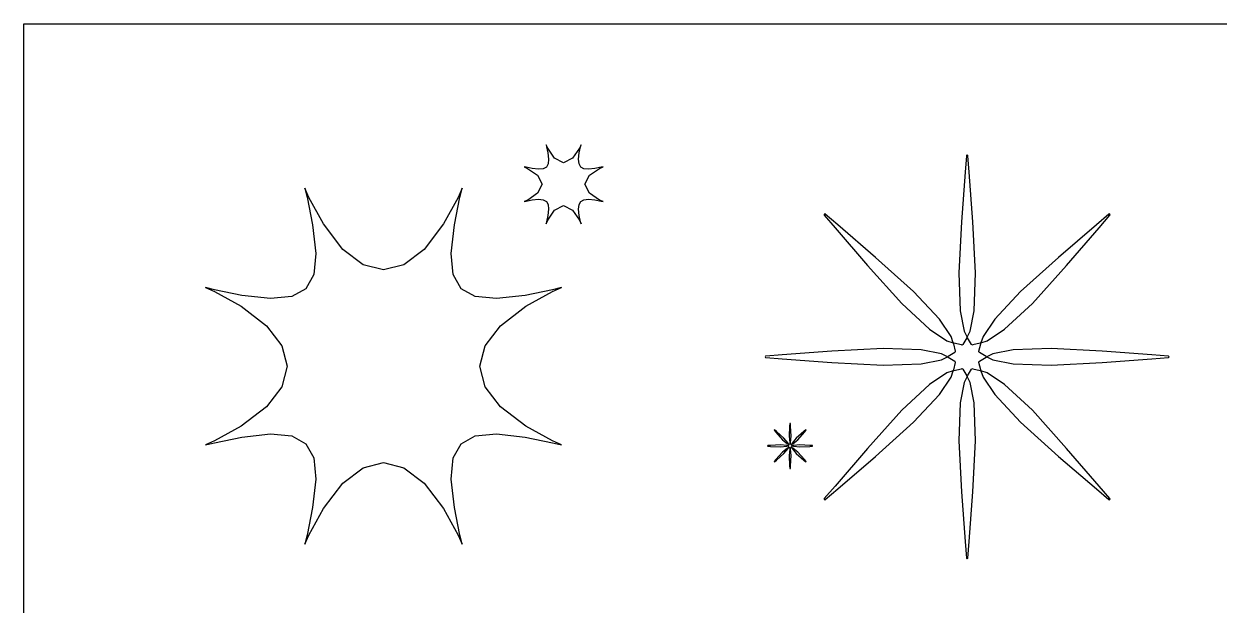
# Model space of a CAD drawing. Extents: x 0 to 265, y 0 to 176.
# Drawn here: x 0 to 132.3, y 112 to 176.4 of the extents above; entities that cross this region are included whole.
import ezdxf

# ---------------------------------------------------------------- set-up
doc = ezdxf.new("R2010")
doc.units = 0
doc.layers.get('0').update_dxf_attribs({"linetype": 'CONTINUOUS'})

msp = doc.modelspace()

# ---------------------------------------------------------------- linework, layer by layer
at = {"color": 7}
for p, q in [((0, 0), (0, 176.389)), ((0, 176.389), (264.583, 176.389))]:
    msp.add_line(p, q, dxfattribs=at)
at = {"color": 0}
for p, q in [((57.9769, 162.609), (57.8005, 163.008)), ((57.8005, 163.008), (57.8541, 162.786)), ((57.8541, 162.786), (57.9935, 162.11)), ((61.4743, 162.11), (61.6133, 162.786)), ((61.6687, 163.008), (61.4909, 162.607)), ((61.6133, 162.786), (61.6687, 163.008)), ((58.7361, 161.505), (57.9769, 162.609)), ((57.9935, 162.11), (58.0718, 161.407)), ((58.0718, 161.407), (58.021, 160.889)), ((59.7337, 161.003), (58.7361, 161.505)), ((60.7314, 161.505), (59.7337, 161.003)), ((61.4909, 162.607), (60.7314, 161.505)), ((61.3957, 161.407), (61.4743, 162.11)), ((61.4468, 160.889), (61.3957, 161.407)), ((104.316, 161.794), (104.182, 159.964)), ((104.317, 161.815), (104.316, 161.794)), ((104.399, 161.871), (104.317, 161.815)), ((104.481, 161.815), (104.399, 161.871)), ((104.483, 161.794), (104.481, 161.815)), ((104.617, 159.964), (104.483, 161.794)), ((55.5805, 160.512), (55.3586, 160.566)), ((55.3586, 160.566), (55.7583, 160.39)), ((56.2571, 160.373), (55.5805, 160.512)), ((55.7583, 160.39), (56.8621, 159.631)), ((56.9599, 160.295), (56.2571, 160.373)), ((57.4795, 160.346), (56.9599, 160.295)), ((57.828, 160.539), (57.4795, 160.346)), ((58.021, 160.889), (57.828, 160.539)), ((61.6398, 160.539), (61.4468, 160.889)), ((61.9883, 160.346), (61.6398, 160.539)), ((62.508, 160.295), (61.9883, 160.346)), ((63.2107, 160.373), (62.508, 160.295)), ((62.6057, 159.631), (63.7095, 160.39)), ((63.8874, 160.512), (63.2107, 160.373)), ((63.7095, 160.39), (64.1103, 160.566)), ((64.1103, 160.566), (63.8874, 160.512)), ((56.8621, 159.631), (57.3634, 158.633)), ((62.1041, 158.633), (62.6057, 159.631)), ((104.182, 159.964), (103.772, 154.471)), ((105.026, 154.471), (104.617, 159.964)), ((31.5391, 157.172), (31.0899, 158.188)), ((31.0899, 158.188), (31.3366, 157.183)), ((48.5165, 158.188), (48.0674, 157.171)), ((48.2685, 157.182), (48.5165, 158.188)), ((56.8621, 157.637), (55.7597, 156.877)), ((57.3634, 158.633), (56.8621, 157.637)), ((62.6057, 157.637), (62.1041, 158.633)), ((63.7081, 156.877), (62.6057, 157.637)), ((31.3366, 157.183), (31.9609, 154.135)), ((33.1487, 154.236), (31.5391, 157.172)), ((48.0674, 157.171), (46.4566, 154.236)), ((47.6444, 154.135), (48.2685, 157.182)), ((55.7597, 156.877), (55.3586, 156.7)), ((55.3586, 156.7), (55.5805, 156.755)), ((55.5805, 156.755), (56.2571, 156.894)), ((56.2571, 156.894), (56.9599, 156.972)), ((56.9599, 156.972), (57.4795, 156.921)), ((57.4795, 156.921), (57.828, 156.729)), ((57.828, 156.729), (58.021, 156.378)), ((58.021, 156.378), (58.0718, 155.86)), ((58.7361, 155.762), (59.7337, 156.263)), ((59.7337, 156.263), (60.7314, 155.762)), ((61.3957, 155.86), (61.4468, 156.378)), ((61.4468, 156.378), (61.6398, 156.729)), ((61.6398, 156.729), (61.9883, 156.921)), ((61.9883, 156.921), (62.508, 156.972)), ((62.508, 156.972), (63.2107, 156.894)), ((63.2107, 156.894), (63.8874, 156.755)), ((64.1103, 156.7), (63.7081, 156.877)), ((63.8874, 156.755), (64.1103, 156.7)), ((57.9935, 155.157), (57.8541, 154.481)), ((57.9769, 154.658), (58.7361, 155.762)), ((58.0718, 155.86), (57.9935, 155.157)), ((60.7314, 155.762), (61.4909, 154.658)), ((61.4743, 155.157), (61.3957, 155.86)), ((61.6133, 154.481), (61.4743, 155.157)), ((88.5885, 155.323), (88.5705, 155.225)), ((88.5705, 155.225), (88.5843, 155.208)), ((88.5843, 155.208), (89.7834, 153.819)), ((88.6866, 155.339), (88.5885, 155.323)), ((88.7028, 155.326), (88.6866, 155.339)), ((90.092, 154.127), (88.7028, 155.326)), ((120.096, 155.326), (118.705, 154.127)), ((119.013, 153.819), (120.213, 155.208)), ((120.111, 155.339), (120.096, 155.326)), ((120.208, 155.323), (120.111, 155.339)), ((120.226, 155.225), (120.208, 155.323)), ((120.213, 155.208), (120.226, 155.225)), ((31.9609, 154.135), (32.3136, 150.969)), ((35.3095, 151.412), (33.1487, 154.236)), ((46.4566, 154.236), (44.2958, 151.412)), ((47.2916, 150.969), (47.6444, 154.135)), ((57.8005, 154.258), (57.9769, 154.658)), ((57.8541, 154.481), (57.8005, 154.258)), ((61.4909, 154.658), (61.6687, 154.258)), ((61.6687, 154.258), (61.6133, 154.481)), ((89.7834, 153.819), (93.3785, 149.647)), ((94.2647, 150.533), (90.092, 154.127)), ((103.772, 154.471), (103.475, 148.809)), ((105.322, 148.809), (105.026, 154.471)), ((118.705, 154.127), (114.533, 150.533)), ((115.419, 149.647), (119.013, 153.819)), ((32.3136, 150.969), (32.0862, 148.632)), ((37.5391, 149.717), (35.3095, 151.412)), ((44.2958, 151.412), (42.0659, 149.717)), ((47.5188, 148.632), (47.2916, 150.969)), ((39.8032, 149.152), (37.5391, 149.717)), ((42.0659, 149.717), (39.8032, 149.152)), ((93.3785, 149.647), (97.1723, 145.434)), ((98.4772, 146.739), (94.2647, 150.533)), ((114.533, 150.533), (110.319, 146.739)), ((111.625, 145.434), (115.419, 149.647)), ((32.0862, 148.632), (31.2167, 147.059)), ((48.3884, 147.059), (47.5188, 148.632)), ((103.475, 148.809), (103.619, 144.613)), ((105.178, 144.613), (105.322, 148.809)), ((21.0909, 146.939), (20.0863, 147.186)), ((20.0863, 147.186), (21.1033, 146.736)), ((24.1391, 146.315), (21.0909, 146.939)), ((31.2167, 147.059), (29.643, 146.189)), ((49.9622, 146.189), (48.3884, 147.059)), ((58.5128, 146.939), (55.4648, 146.315)), ((58.5018, 146.736), (59.5189, 147.186)), ((59.5189, 147.186), (58.5128, 146.939)), ((21.1033, 146.736), (24.0399, 145.127)), ((27.3044, 145.962), (24.1391, 146.315)), ((29.643, 146.189), (27.3044, 145.962)), ((52.2993, 145.962), (49.9622, 146.189)), ((55.4648, 146.315), (52.2993, 145.962)), ((55.5653, 145.127), (58.5018, 146.736)), ((101.344, 143.67), (98.4772, 146.739)), ((110.319, 146.739), (107.454, 143.67)), ((24.0399, 145.127), (26.8635, 142.966)), ((52.7417, 142.966), (55.5653, 145.127)), ((97.1723, 145.434), (100.241, 142.568)), ((103.619, 144.613), (104.069, 142.353)), ((104.727, 142.351), (105.178, 144.613)), ((108.555, 142.568), (111.625, 145.434)), ((26.8635, 142.966), (28.5585, 140.736)), ((51.0466, 140.736), (52.7417, 142.966)), ((102.624, 141.752), (101.344, 143.67)), ((107.454, 143.67), (106.174, 141.752)), ((100.241, 142.568), (102.16, 141.288)), ((102.862, 141.049), (102.624, 141.752)), ((104.359, 141.607), (103.91, 140.884)), ((104.069, 142.353), (104.399, 141.686)), ((104.399, 141.686), (104.359, 141.607)), ((104.399, 141.686), (104.727, 142.351)), ((104.437, 141.607), (104.399, 141.686)), ((104.889, 140.884), (104.437, 141.607)), ((106.174, 141.752), (105.935, 141.049)), ((106.638, 141.288), (108.555, 142.568)), ((28.5585, 140.736), (29.1235, 138.472)), ((50.4818, 138.472), (51.0466, 140.736)), ((95.1025, 140.436), (89.4401, 140.14)), ((99.2988, 140.293), (95.1025, 140.436)), ((101.559, 139.842), (99.2988, 140.293)), ((102.16, 141.288), (102.862, 141.049)), ((102.945, 141.022), (102.862, 141.049)), ((102.862, 141.049), (102.89, 140.965)), ((102.89, 140.965), (103.083, 140.135)), ((103.776, 140.829), (102.945, 141.022)), ((103.858, 140.818), (103.776, 140.829)), ((103.91, 140.884), (103.858, 140.818)), ((104.94, 140.818), (104.889, 140.884)), ((105.022, 140.829), (104.94, 140.818)), ((105.851, 141.022), (105.022, 140.829)), ((105.715, 140.135), (105.906, 140.965)), ((105.935, 141.049), (105.851, 141.022)), ((105.906, 140.965), (105.935, 141.049)), ((105.935, 141.049), (106.638, 141.288)), ((109.499, 140.293), (107.237, 139.84)), ((113.695, 140.436), (109.499, 140.293)), ((119.357, 140.14), (113.695, 140.436)), ((82.0967, 139.594), (82.0402, 139.513)), ((82.0402, 139.513), (82.0967, 139.43)), ((82.1171, 139.595), (82.0967, 139.594)), ((82.0967, 139.43), (82.1171, 139.428)), ((83.9474, 139.729), (82.1171, 139.595)), ((82.1171, 139.428), (83.9474, 139.295)), ((89.4401, 140.14), (83.9474, 139.729)), ((83.9474, 139.295), (89.4401, 138.885)), ((99.2988, 138.734), (101.56, 139.185)), ((102.225, 139.513), (101.559, 139.842)), ((101.56, 139.185), (102.225, 139.513)), ((102.304, 139.553), (102.225, 139.513)), ((102.225, 139.513), (102.304, 139.474)), ((103.028, 140.002), (102.304, 139.553)), ((102.304, 139.474), (103.028, 139.022)), ((103.094, 140.053), (103.028, 140.002)), ((103.028, 139.022), (103.094, 138.971)), ((103.083, 140.135), (103.094, 140.053)), ((103.094, 138.971), (103.083, 138.89)), ((105.705, 140.053), (105.715, 140.135)), ((105.77, 140.002), (105.705, 140.053)), ((105.705, 138.971), (105.77, 139.022)), ((105.715, 138.89), (105.705, 138.971)), ((106.492, 139.553), (105.77, 140.002)), ((105.77, 139.022), (106.492, 139.474)), ((106.572, 139.513), (106.492, 139.553)), ((106.492, 139.474), (106.572, 139.513)), ((107.237, 139.84), (106.572, 139.513)), ((106.572, 139.513), (107.237, 139.185)), ((107.237, 139.185), (109.499, 138.734)), ((124.849, 139.729), (119.357, 140.14)), ((119.357, 138.885), (124.849, 139.295)), ((126.68, 139.595), (124.849, 139.729)), ((124.849, 139.295), (126.68, 139.428)), ((126.699, 139.595), (126.68, 139.595)), ((126.68, 139.428), (126.701, 139.43)), ((126.758, 139.513), (126.699, 139.595)), ((126.701, 139.43), (126.758, 139.513)), ((29.1235, 138.472), (28.5585, 136.209)), ((51.0466, 136.209), (50.4818, 138.472)), ((89.4401, 138.885), (95.1025, 138.589)), ((95.1025, 138.589), (99.2988, 138.734)), ((102.16, 137.736), (100.241, 136.458)), ((102.862, 137.975), (102.16, 137.736)), ((102.624, 137.272), (102.862, 137.975)), ((102.89, 138.059), (102.862, 137.975)), ((102.862, 137.975), (102.945, 138.003)), ((103.083, 138.89), (102.89, 138.059)), ((102.945, 138.003), (103.776, 138.196)), ((103.776, 138.196), (103.858, 138.206)), ((103.858, 138.206), (103.91, 138.141)), ((103.91, 138.141), (104.359, 137.419)), ((104.437, 137.419), (104.889, 138.141)), ((104.889, 138.141), (104.94, 138.206)), ((104.94, 138.206), (105.022, 138.196)), ((105.022, 138.196), (105.851, 138.003)), ((105.906, 138.059), (105.715, 138.89)), ((105.851, 138.003), (105.935, 137.975)), ((105.935, 137.975), (105.906, 138.059)), ((106.637, 137.736), (105.935, 137.975)), ((105.935, 137.975), (106.174, 137.273)), ((108.555, 136.458), (106.637, 137.736)), ((109.499, 138.734), (113.695, 138.589)), ((113.695, 138.589), (119.357, 138.885)), ((100.241, 136.458), (97.1723, 133.593)), ((101.344, 135.355), (102.624, 137.272)), ((104.071, 136.674), (103.619, 134.413)), ((104.399, 137.34), (104.071, 136.674)), ((104.359, 137.419), (104.399, 137.34)), ((104.399, 137.34), (104.437, 137.419)), ((104.727, 136.674), (104.399, 137.34)), ((105.178, 134.413), (104.727, 136.674)), ((106.174, 137.273), (107.454, 135.355)), ((111.625, 133.593), (108.555, 136.458)), ((28.5585, 136.209), (26.8635, 133.98)), ((52.7417, 133.98), (51.0466, 136.209)), ((98.4772, 132.286), (101.344, 135.355)), ((107.454, 135.355), (110.319, 132.286)), ((26.8635, 133.98), (24.0399, 131.819)), ((55.5653, 131.819), (52.7417, 133.98)), ((103.619, 134.413), (103.475, 130.216)), ((105.322, 130.216), (105.178, 134.413)), ((97.1723, 133.593), (93.3785, 129.378)), ((115.419, 129.378), (111.625, 133.593)), ((24.0399, 131.819), (21.1033, 130.208)), ((24.1391, 130.631), (27.3044, 130.984)), ((27.3044, 130.984), (29.643, 130.756)), ((49.9622, 130.756), (52.2993, 130.984)), ((52.2993, 130.984), (55.4648, 130.631)), ((58.5018, 130.21), (55.5653, 131.819)), ((83.0749, 131.428), (83.0294, 131.382)), ((83.0294, 131.382), (83.0308, 131.381)), ((83.0308, 131.381), (83.2224, 131.157)), ((83.0763, 131.426), (83.0749, 131.428)), ((83.2997, 131.235), (83.0763, 131.426)), ((83.2224, 131.157), (83.9668, 130.328)), ((84.1294, 130.491), (83.2997, 131.235)), ((84.7549, 131.838), (84.6942, 130.724)), ((84.7771, 132.132), (84.7549, 131.838)), ((84.8416, 132.133), (84.7771, 132.133)), ((84.7771, 132.133), (84.7771, 132.132)), ((84.8416, 132.132), (84.8416, 132.133)), ((84.8639, 131.838), (84.8416, 132.132)), ((84.9242, 130.724), (84.8639, 131.838)), ((86.3177, 131.235), (85.4879, 130.491)), ((85.6506, 130.328), (86.3946, 131.157)), ((86.542, 131.426), (86.3177, 131.235)), ((86.3946, 131.157), (86.5875, 131.381)), ((86.5875, 131.382), (86.542, 131.428)), ((86.542, 131.428), (86.542, 131.426)), ((86.5875, 131.381), (86.5875, 131.382)), ((94.2647, 128.492), (98.4772, 132.286)), ((110.319, 132.286), (114.533, 128.492)), ((21.1033, 130.208), (20.0863, 129.759)), ((20.0863, 129.759), (21.0923, 130.007)), ((21.0923, 130.007), (24.1391, 130.631)), ((29.643, 130.756), (31.2167, 129.887)), ((31.2167, 129.887), (32.0862, 128.313)), ((47.5188, 128.313), (48.3884, 129.887)), ((48.3884, 129.887), (49.9622, 130.756)), ((55.4648, 130.631), (58.5114, 130.007)), ((59.5189, 129.759), (58.5018, 130.21)), ((58.5114, 130.007), (59.5189, 129.759)), ((82.3253, 129.68), (82.3239, 129.615)), ((82.3267, 129.68), (82.3253, 129.68)), ((82.6202, 129.702), (82.3267, 129.68)), ((83.7336, 129.764), (82.6202, 129.702)), ((84.4405, 129.693), (83.7336, 129.764)), ((83.9668, 130.328), (84.5164, 129.877)), ((84.5799, 129.941), (84.1294, 130.491)), ((84.5316, 129.649), (84.4405, 129.693)), ((84.4405, 129.605), (84.5316, 129.649)), ((84.5164, 129.877), (84.613, 129.844)), ((84.5414, 129.654), (84.5316, 129.649)), ((84.5316, 129.649), (84.5414, 129.644)), ((84.6321, 129.712), (84.5414, 129.654)), ((84.613, 129.844), (84.5799, 129.941)), ((84.6226, 129.842), (84.613, 129.844)), ((84.613, 129.844), (84.6155, 129.835)), ((84.6155, 129.835), (84.6391, 129.728)), ((84.7288, 129.818), (84.6226, 129.842)), ((84.6406, 129.717), (84.6321, 129.712)), ((84.6391, 129.728), (84.6406, 129.717)), ((84.6942, 130.724), (84.7658, 130.017)), ((84.7397, 129.817), (84.7288, 129.818)), ((84.7453, 129.825), (84.7397, 129.817)), ((84.8046, 129.916), (84.7453, 129.825)), ((84.7658, 130.017), (84.8099, 129.926)), ((84.8099, 129.926), (84.8046, 129.916)), ((84.8099, 129.926), (84.854, 130.017)), ((84.8141, 129.916), (84.8099, 129.926)), ((84.872, 129.825), (84.8141, 129.916)), ((84.854, 130.017), (84.9242, 130.724)), ((84.879, 129.817), (84.872, 129.825)), ((84.8886, 129.818), (84.879, 129.817)), ((84.9947, 129.842), (84.8886, 129.818)), ((84.9782, 129.717), (84.9796, 129.728)), ((84.9863, 129.712), (84.9782, 129.717)), ((84.9796, 129.728), (85.0015, 129.835)), ((85.0759, 129.654), (84.9863, 129.712)), ((85.0057, 129.844), (84.9947, 129.842)), ((85.0015, 129.835), (85.0057, 129.844)), ((85.0388, 129.941), (85.0057, 129.844)), ((85.0057, 129.844), (85.1006, 129.877)), ((85.4879, 130.491), (85.0388, 129.941)), ((85.0868, 129.649), (85.0759, 129.654)), ((85.0759, 129.644), (85.0868, 129.649)), ((85.1778, 129.693), (85.0868, 129.649)), ((85.0868, 129.649), (85.1778, 129.605)), ((85.1006, 129.877), (85.6506, 130.328)), ((85.8834, 129.764), (85.1778, 129.693)), ((86.9968, 129.702), (85.8834, 129.764)), ((87.2917, 129.68), (86.9968, 129.702)), ((87.2931, 129.68), (87.2917, 129.68)), ((87.2931, 129.615), (87.2931, 129.68)), ((103.475, 130.216), (103.772, 124.554)), ((105.026, 124.554), (105.322, 130.216)), ((82.3239, 129.615), (82.3267, 129.615)), ((82.3267, 129.615), (82.6202, 129.594)), ((82.6202, 129.594), (83.7336, 129.533)), ((83.9668, 128.971), (83.2224, 128.139)), ((83.2997, 128.063), (84.1294, 128.807)), ((83.7336, 129.533), (84.4405, 129.605)), ((84.5164, 129.418), (83.9668, 128.971)), ((84.1294, 128.807), (84.5799, 129.357)), ((84.613, 129.451), (84.5164, 129.418)), ((84.5414, 129.644), (84.6321, 129.585)), ((84.5799, 129.357), (84.613, 129.451)), ((84.6155, 129.462), (84.613, 129.451)), ((84.613, 129.451), (84.6226, 129.456)), ((84.6391, 129.569), (84.6155, 129.462)), ((84.6226, 129.456), (84.7288, 129.479)), ((84.6321, 129.585), (84.6406, 129.578)), ((84.6406, 129.578), (84.6391, 129.569)), ((84.7658, 129.281), (84.6942, 128.574)), ((84.6942, 128.574), (84.7549, 127.46)), ((84.7288, 129.479), (84.7397, 129.479)), ((84.7397, 129.479), (84.7453, 129.472)), ((84.7453, 129.472), (84.8046, 129.383)), ((84.8099, 129.372), (84.7658, 129.281)), ((84.8046, 129.383), (84.8099, 129.372)), ((84.8099, 129.372), (84.8141, 129.383)), ((84.854, 129.281), (84.8099, 129.372)), ((84.8141, 129.383), (84.872, 129.472)), ((84.9242, 128.574), (84.854, 129.281)), ((84.8639, 127.46), (84.9242, 128.574)), ((84.872, 129.472), (84.879, 129.479)), ((84.879, 129.479), (84.8886, 129.479)), ((84.8886, 129.479), (84.9947, 129.456)), ((84.9782, 129.578), (84.9863, 129.585)), ((84.9796, 129.569), (84.9782, 129.578)), ((85.0015, 129.462), (84.9796, 129.569)), ((84.9863, 129.585), (85.0759, 129.644)), ((84.9947, 129.456), (85.0057, 129.451)), ((85.0057, 129.451), (85.0015, 129.462)), ((85.1006, 129.418), (85.0057, 129.451)), ((85.0057, 129.451), (85.0388, 129.357)), ((85.0388, 129.357), (85.4879, 128.807)), ((85.6506, 128.971), (85.1006, 129.418)), ((85.1778, 129.605), (85.8834, 129.533)), ((85.4879, 128.807), (86.3177, 128.063)), ((86.3946, 128.139), (85.6506, 128.971)), ((85.8834, 129.533), (86.9968, 129.594)), ((86.9968, 129.594), (87.2917, 129.615)), ((87.2917, 129.615), (87.2931, 129.615)), ((93.3785, 129.378), (89.7834, 125.206)), ((90.092, 124.899), (94.2647, 128.492)), ((114.533, 128.492), (118.705, 124.899)), ((119.013, 125.206), (115.419, 129.378)), ((32.0862, 128.313), (32.3136, 125.976)), ((35.3095, 125.534), (37.5391, 127.229)), ((37.5391, 127.229), (39.8032, 127.794)), ((39.8032, 127.794), (42.0659, 127.229)), ((42.0659, 127.229), (44.2958, 125.534)), ((47.2916, 125.976), (47.5188, 128.313)), ((83.0308, 127.915), (83.0294, 127.915)), ((83.0294, 127.915), (83.0749, 127.87)), ((83.2224, 128.139), (83.0308, 127.915)), ((83.0749, 127.87), (83.0763, 127.87)), ((83.0763, 127.87), (83.2997, 128.063)), ((84.7549, 127.46), (84.7771, 127.165)), ((84.7771, 127.165), (84.7771, 127.165)), ((84.7771, 127.165), (84.8416, 127.165)), ((84.8416, 127.165), (84.8639, 127.46)), ((84.8416, 127.165), (84.8416, 127.165)), ((86.3177, 128.063), (86.542, 127.87)), ((86.5875, 127.915), (86.3946, 128.139)), ((86.542, 127.87), (86.5875, 127.915)), ((86.542, 127.87), (86.542, 127.87)), ((86.5875, 127.915), (86.5875, 127.915)), ((32.3136, 125.976), (31.9609, 122.811)), ((47.6444, 122.811), (47.2916, 125.976)), ((33.1487, 122.71), (35.3095, 125.534)), ((44.2958, 125.534), (46.4566, 122.71)), ((89.7834, 125.206), (88.5843, 123.815)), ((88.7028, 123.698), (90.092, 124.899)), ((103.772, 124.554), (104.182, 119.063)), ((104.617, 119.063), (105.026, 124.554)), ((118.705, 124.899), (120.096, 123.698)), ((120.213, 123.815), (119.013, 125.206)), ((88.5843, 123.815), (88.5705, 123.8)), ((88.5705, 123.8), (88.5885, 123.704)), ((88.5885, 123.704), (88.6866, 123.686)), ((88.6866, 123.686), (88.7028, 123.698)), ((120.096, 123.698), (120.11, 123.686)), ((120.11, 123.686), (120.208, 123.704)), ((120.208, 123.704), (120.226, 123.802)), ((120.226, 123.802), (120.213, 123.815)), ((31.9609, 122.811), (31.3366, 119.762)), ((31.5391, 119.774), (33.1487, 122.71)), ((46.4566, 122.71), (48.066, 119.774)), ((48.2685, 119.764), (47.6444, 122.811)), ((31.0899, 118.757), (31.5391, 119.774)), ((31.3366, 119.762), (31.0899, 118.757)), ((48.066, 119.774), (48.5165, 118.757)), ((48.5165, 118.757), (48.2685, 119.764)), ((104.182, 119.063), (104.316, 117.231)), ((104.483, 117.231), (104.617, 119.063)), ((104.316, 117.231), (104.317, 117.21)), ((104.317, 117.21), (104.399, 117.154)), ((104.399, 117.154), (104.481, 117.21)), ((104.481, 117.21), (104.483, 117.231))]:
    msp.add_line(p, q, dxfattribs=at)

doc.saveas('drawing.dxf')
